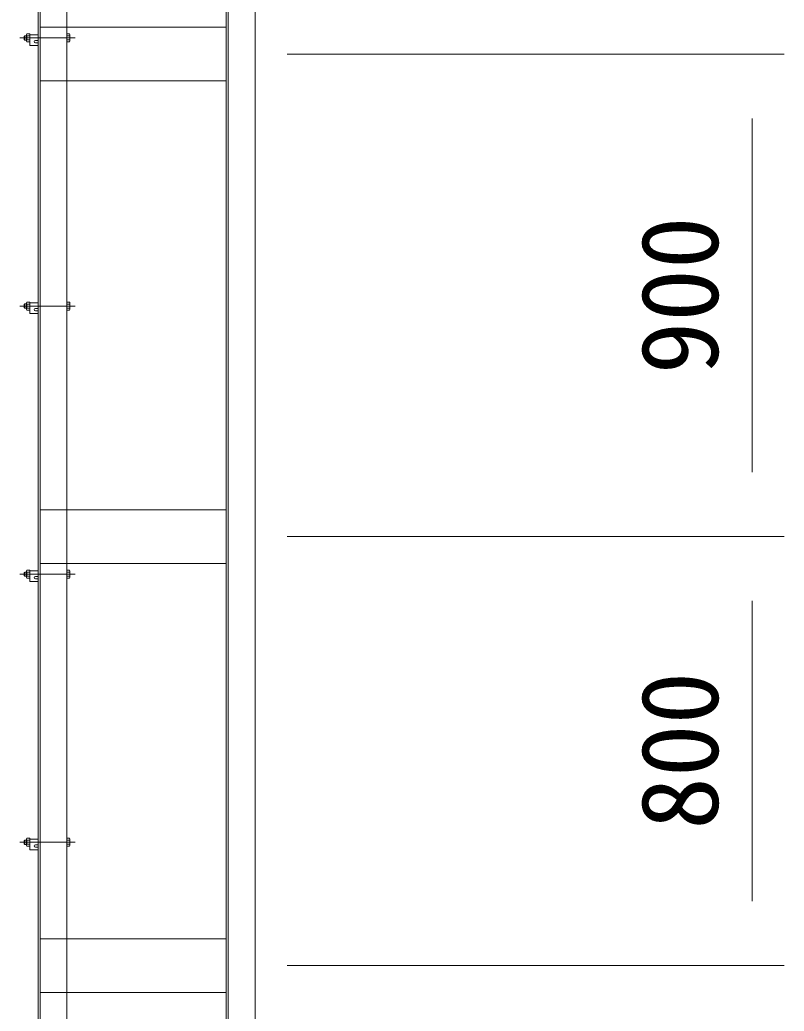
# Model space of a CAD drawing. Units: millimetres, scale not verified. Extents: x -12600 to 12600, y -8910 to 8910.
# Drawn here: x -1316 to 110, y -3547 to -1699 of the extents above; entities that cross this region are included whole.
import ezdxf
from ezdxf.enums import TextEntityAlignment as Align

# ---------------------------------------------------------------- set-up
doc = ezdxf.new("R2010")
doc.units = ezdxf.units.MM
doc.header["$LTSCALE"] = 60
doc.linetypes.add('DASHED', pattern=[7.5, 6, -1.5])
doc.linetypes.add('USER1', pattern=[50.8, 31.75, -6.35, 6.35, -6.35])
for name, color, linetype, lineweight in [('0-1_D-BMK', 2, 'USER1', 13), ('0-4_D-STR1', 1, 'Continuous', 18), ('0-6_D-STR3', 3, 'Continuous', 13), ('0-7_D-STR-DIM', 7, 'Continuous', 9)]:
    doc.layers.add(name, color=color, linetype=linetype, lineweight=lineweight)
doc.styles.add('ＭＳ ゴシック', font='')
doc.styles.get('ＭＳ ゴシック').set_extended_font_data('MS Gothic')

msp = doc.modelspace()

# ---------------------------------------------------------------- linework, layer by layer
at = {"layer": '0-1_D-BMK'}
for p, q in [((-1316.14, -1732.35), (-1213.14, -1732.35)), ((-1316.14, -2232.35), (-1213.14, -2232.35)), ((-1316.14, -2732.35), (-1213.14, -2732.35)), ((-1316.14, -3232.35), (-1213.14, -3232.35))]:
    msp.add_line(p, q, dxfattribs=at)
at = {"layer": '0-4_D-STR1'}
for p, q in [((-1282.14, -5562.35), (-1282.14, 2292.65)), ((-1278.14, -5562.35), (-1278.14, 2292.65)), ((-927.14, 1965.31), (-927.14, -5562.35)), ((-1228.14, -1712.35), (-1228.14, -812.35)), ((-931.14, -1712.35), (-1278.14, -1712.35)), ((-1278.14, -1812.35), (-931.14, -1812.35)), ((-1228.14, -2612.35), (-1228.14, -1812.35)), ((-931.14, -2612.35), (-1278.14, -2612.35)), ((-1278.14, -2712.35), (-931.14, -2712.35)), ((-1228.14, -3412.35), (-1228.14, -2712.35)), ((-931.14, -3412.35), (-1278.14, -3412.35)), ((-1278.14, -3512.35), (-931.14, -3512.35)), ((-1228.14, -4012.35), (-1228.14, -3512.35))]:
    msp.add_line(p, q, dxfattribs=at)
at = {"layer": '0-4_D-STR1', "linetype": 'DASHED'}
for p, q in [((-1228.14, -1712.35), (-1228.14, -1812.35)), ((-1228.14, -2612.35), (-1228.14, -2712.35)), ((-1228.14, -3412.35), (-1228.14, -3512.35))]:
    msp.add_line(p, q, dxfattribs=at)
at = {"layer": '0-4_D-STR1'}
msp.add_lwpolyline([(-931.14, 1963.65), (-931.14, -5562.35), (-877.14, -5562.35), (-877.14, 1986.02)], dxfattribs=at)
at = {"layer": '0-6_D-STR3'}
for p, q in [((-1306.94, -1728.35), (-1308.14, -1729.55)), ((-1308.14, -1729.55), (-1308.14, -1735.15)), ((-1306.94, -1736.35), (-1308.14, -1735.15)), ((-1306.94, -1728.35), (-1306.94, -1736.35)), ((-1303.64, -1728.35), (-1306.94, -1728.35)), ((-1303.64, -1736.35), (-1306.94, -1736.35)), ((-1302.92, -1724.84), (-1303.64, -1726.1)), ((-1303.64, -1738.6), (-1303.64, -1726.1)), ((-1297.14, -1724.84), (-1302.92, -1724.84)), ((-1297.14, -1728.6), (-1302.92, -1728.6)), ((-1297.14, -1736.1), (-1302.92, -1736.1)), ((-1297.14, -1739.85), (-1297.14, -1724.84)), ((-1297.14, -1726.35), (-1282.14, -1726.35)), ((-1297.14, -1726.35), (-1297.14, -1746.35)), ((-1286.89, -1736.85), (-1282.14, -1736.85)), ((-1228.14, -1724.84), (-1223.54, -1724.84)), ((-1228.14, -1724.84), (-1228.14, -1739.85)), ((-1228.14, -1728.6), (-1223.54, -1728.6)), ((-1228.14, -1736.1), (-1223.54, -1736.1)), ((-1222.84, -1726.05), (-1223.54, -1724.84)), ((-1222.84, -1726.05), (-1222.84, -1738.65)), ((-1302.92, -1739.85), (-1303.64, -1738.6)), ((-1297.14, -1739.85), (-1302.92, -1739.85)), ((-1297.14, -1746.35), (-1282.14, -1746.35)), ((-1286.89, -1741.35), (-1282.14, -1741.35)), ((-1282.14, -1741.35), (-1282.14, -1746.35)), ((-1228.14, -1739.85), (-1223.54, -1739.85)), ((-1222.84, -1738.65), (-1223.54, -1739.85)), ((-1306.94, -2228.35), (-1308.14, -2229.55)), ((-1308.14, -2229.55), (-1308.14, -2235.15)), ((-1306.94, -2236.35), (-1308.14, -2235.15)), ((-1306.94, -2228.35), (-1306.94, -2236.35)), ((-1303.64, -2228.35), (-1306.94, -2228.35)), ((-1303.64, -2236.35), (-1306.94, -2236.35)), ((-1302.92, -2224.84), (-1303.64, -2226.1)), ((-1303.64, -2238.6), (-1303.64, -2226.1)), ((-1297.14, -2224.84), (-1302.92, -2224.84)), ((-1297.14, -2228.6), (-1302.92, -2228.6)), ((-1297.14, -2236.1), (-1302.92, -2236.1)), ((-1297.14, -2239.85), (-1297.14, -2224.84)), ((-1297.14, -2226.35), (-1282.14, -2226.35)), ((-1297.14, -2226.35), (-1297.14, -2246.35)), ((-1286.89, -2236.85), (-1282.14, -2236.85)), ((-1228.14, -2224.84), (-1223.54, -2224.84)), ((-1228.14, -2224.84), (-1228.14, -2239.85)), ((-1228.14, -2228.6), (-1223.54, -2228.6)), ((-1228.14, -2236.1), (-1223.54, -2236.1)), ((-1222.84, -2226.05), (-1223.54, -2224.84)), ((-1222.84, -2226.05), (-1222.84, -2238.65)), ((-1302.92, -2239.85), (-1303.64, -2238.6)), ((-1297.14, -2239.85), (-1302.92, -2239.85)), ((-1297.14, -2246.35), (-1282.14, -2246.35)), ((-1286.89, -2241.35), (-1282.14, -2241.35)), ((-1282.14, -2241.35), (-1282.14, -2246.35)), ((-1228.14, -2239.85), (-1223.54, -2239.85)), ((-1222.84, -2238.65), (-1223.54, -2239.85)), ((-1306.94, -2728.35), (-1308.14, -2729.55)), ((-1308.14, -2729.55), (-1308.14, -2735.15)), ((-1306.94, -2736.35), (-1308.14, -2735.15)), ((-1306.94, -2728.35), (-1306.94, -2736.35)), ((-1303.64, -2728.35), (-1306.94, -2728.35)), ((-1302.92, -2724.84), (-1303.64, -2726.1)), ((-1303.64, -2738.6), (-1303.64, -2726.1)), ((-1297.14, -2724.84), (-1302.92, -2724.84)), ((-1297.14, -2728.6), (-1302.92, -2728.6)), ((-1297.14, -2736.1), (-1302.92, -2736.1)), ((-1297.14, -2739.85), (-1297.14, -2724.84)), ((-1297.14, -2726.35), (-1282.14, -2726.35)), ((-1297.14, -2726.35), (-1297.14, -2746.35)), ((-1228.14, -2724.84), (-1223.54, -2724.84)), ((-1228.14, -2724.84), (-1228.14, -2739.85)), ((-1228.14, -2728.6), (-1223.54, -2728.6)), ((-1228.14, -2736.1), (-1223.54, -2736.1)), ((-1222.84, -2726.05), (-1223.54, -2724.84)), ((-1222.84, -2726.05), (-1222.84, -2738.65)), ((-1303.64, -2736.35), (-1306.94, -2736.35)), ((-1302.92, -2739.85), (-1303.64, -2738.6)), ((-1297.14, -2739.85), (-1302.92, -2739.85)), ((-1297.14, -2746.35), (-1282.14, -2746.35)), ((-1286.89, -2736.85), (-1282.14, -2736.85)), ((-1286.89, -2741.35), (-1282.14, -2741.35)), ((-1282.14, -2741.35), (-1282.14, -2746.35)), ((-1228.14, -2739.85), (-1223.54, -2739.85)), ((-1222.84, -2738.65), (-1223.54, -2739.85)), ((-1306.94, -3228.35), (-1308.14, -3229.55)), ((-1308.14, -3229.55), (-1308.14, -3235.15)), ((-1306.94, -3236.35), (-1308.14, -3235.15)), ((-1306.94, -3228.35), (-1306.94, -3236.35)), ((-1303.64, -3228.35), (-1306.94, -3228.35)), ((-1302.92, -3224.84), (-1303.64, -3226.1)), ((-1303.64, -3238.6), (-1303.64, -3226.1)), ((-1297.14, -3224.84), (-1302.92, -3224.84)), ((-1297.14, -3228.6), (-1302.92, -3228.6)), ((-1297.14, -3239.85), (-1297.14, -3224.84)), ((-1297.14, -3226.35), (-1282.14, -3226.35)), ((-1297.14, -3226.35), (-1297.14, -3246.35)), ((-1228.14, -3224.84), (-1223.54, -3224.84)), ((-1228.14, -3224.84), (-1228.14, -3239.85)), ((-1228.14, -3228.6), (-1223.54, -3228.6)), ((-1222.84, -3226.05), (-1223.54, -3224.84)), ((-1222.84, -3226.05), (-1222.84, -3238.65)), ((-1303.64, -3236.35), (-1306.94, -3236.35)), ((-1302.92, -3239.85), (-1303.64, -3238.6)), ((-1297.14, -3236.1), (-1302.92, -3236.1)), ((-1297.14, -3239.85), (-1302.92, -3239.85)), ((-1297.14, -3246.35), (-1282.14, -3246.35)), ((-1286.89, -3236.85), (-1282.14, -3236.85)), ((-1286.89, -3241.35), (-1282.14, -3241.35)), ((-1282.14, -3241.35), (-1282.14, -3246.35)), ((-1228.14, -3236.1), (-1223.54, -3236.1)), ((-1228.14, -3239.85), (-1223.54, -3239.85)), ((-1222.84, -3238.65), (-1223.54, -3239.85))]:
    msp.add_line(p, q, dxfattribs=at)
for centre, radius, start, end in [((-1300.18, -1726.72), 3.32, 145.61586, 214.38414), ((-1291.08, -1732.35), 12.42, 162.4121, 197.5879), ((-1300.18, -1737.98), 3.32, 145.61584, 214.38415), ((-1286.89, -1739.1), 2.25, 90, 270), ((-1226.28, -1726.72), 3.32, 325.61585, 34.38415), ((-1235.38, -1732.35), 12.42, 342.4121, 17.5879), ((-1226.28, -1737.98), 3.32, 325.61585, 34.38415), ((-1300.18, -2226.72), 3.32, 145.61586, 214.38414), ((-1291.08, -2232.35), 12.42, 162.4121, 197.5879), ((-1300.18, -2237.98), 3.32, 145.61584, 214.38415), ((-1286.89, -2239.1), 2.25, 90, 270), ((-1226.28, -2226.72), 3.32, 325.61585, 34.38415), ((-1235.38, -2232.35), 12.42, 342.4121, 17.5879), ((-1226.28, -2237.98), 3.32, 325.61585, 34.38415), ((-1300.18, -2726.72), 3.32, 145.61586, 214.38414), ((-1291.08, -2732.35), 12.42, 162.4121, 197.5879), ((-1300.18, -2737.98), 3.32, 145.61584, 214.38415), ((-1226.28, -2726.72), 3.32, 325.61585, 34.38415), ((-1235.38, -2732.35), 12.42, 342.4121, 17.5879), ((-1226.28, -2737.98), 3.32, 325.61585, 34.38415), ((-1286.89, -2739.1), 2.25, 90, 270), ((-1300.18, -3226.72), 3.32, 145.61586, 214.38414), ((-1291.08, -3232.35), 12.42, 162.4121, 197.5879), ((-1226.28, -3226.72), 3.32, 325.61585, 34.38415), ((-1235.38, -3232.35), 12.42, 342.4121, 17.5879), ((-1300.18, -3237.98), 3.32, 145.61584, 214.38415), ((-1286.89, -3239.1), 2.25, 90, 270), ((-1226.28, -3237.98), 3.32, 325.61585, 34.38415)]:
    msp.add_arc(centre, radius, start, end, dxfattribs=at)
at = {"layer": '0-7_D-STR-DIM'}
for p, q in [((-817.14, -1762.35), (110.06, -1762.35)), ((-817.14, -1762.35), (110.06, -1762.35)), ((50.06, -2542.35), (50.06, -1882.35)), ((-817.14, -2662.35), (110.06, -2662.35)), ((-817.14, -2662.35), (110.06, -2662.35)), ((50.06, -3342.35), (50.06, -2782.35)), ((-817.14, -3462.35), (110.06, -3462.35)), ((-817.14, -3462.35), (110.06, -3462.35))]:
    msp.add_line(p, q, dxfattribs=at)

# ---------------------------------------------------------------- texts
at = {"layer": '0-7_D-STR-DIM', "style": 'ＭＳ ゴシック'}
for s, p in [('900', (29.82, -2359.72)), ('800', (29.82, -3208.97))]:
    msp.add_text(s, height=144.3, rotation=90, dxfattribs=at).set_placement(p, align=Align.BOTTOM_LEFT)

doc.saveas('drawing.dxf')
